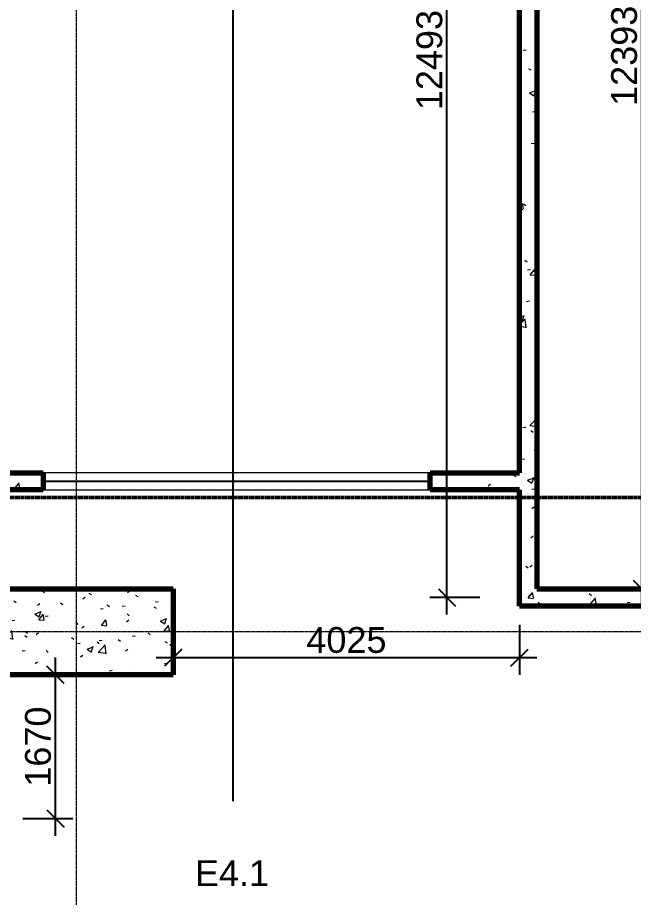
# Model space of a CAD drawing. Header units: millimetres. Extents: x -920221 to -841619, y -18676 to 22445.
# Drawn here: x -893566 to -886408, y 491 to 10719 of the extents above; entities that cross this region are included whole.
import ezdxf
from ezdxf.xclip import XClip

# ---------------------------------------------------------------- set-up
doc = ezdxf.new("R2010")
doc.units = ezdxf.units.MM
doc.header["$XCLIPFRAME"] = 0
doc.linetypes.add('DPA_Grid _ Level 100', pattern=[10, 5.5, -1.6, 1.3, -1.6])
for name, color, linetype, lineweight in [('A-ANNO-DIMS', 1, 'Continuous', 9), ('A-COLS', 5, 'Continuous', 70), ('A-COLS-E', 1, 'Continuous', 35), ('A-DOOR-E', 2, 'Continuous', 25), ('A-ROOM-IDEN', 3, 'Continuous', 25), ('A-WALL', 5, 'Continuous', 35), ('A-WALL-PATT', 1, 'Continuous', 9), ('G-ANNO-SECL', 3, 'Continuous', 9), ('S-GRID', 251, 'Continuous', 9), ('WALL-E', 2, 'Continuous', 9)]:
    doc.layers.add(name, color=color, linetype=linetype, lineweight=lineweight)
doc.styles.add('Arial_2', font='arial.ttf', dxfattribs={"height": 300})
doc.dimstyles.new('DPA-DIM-3_0_T-T', dxfattribs={"dimscale": 304.8, "dimtxt": 306.07782, "dimasz": 0.656168, "dimexe": 0.656168, "dimexo": 0.0625, "dimgap": 0.164042, "dimtad": 1, "dimdec": 0, "dimzin": 0, "dimdsep": 46, "dimtxsty": 'Arial_2', "dimblk1": 'OBLIQUE', "dimblk2": 'OBLIQUE', "dimsah": 1, "dimcen": 0.09, "dimdle": 0.656168, "dimadec": 8, "dimazin": 0, "dimtfac": 1, "dimtdec": 4, "dimtix": 1, "dimtmove": 0, "dimatfit": 3, "dimfxl": 1.312336, "dimfxlon": 1, "dimtvp": 1, "dimtolj": 1, "dimtzin": 0, "dimarcsym": 2})
pattern_1 = [(50, (0, 0), (728.7365, -63.75582), [76.2, -838.2]), (355, (0, 0), (-140.9716, 764.2276), [60.96, -670.56]), (100.451, (60.7, -5.3), (587.77, 700.46675), [64.76, -712.36]), (46.184, (0, 203.2), (1084.3162, -168.171), [114.3, -1257.3]), (96.636, (90.4, 189.2), (949.6099, 989.7098), [97.14, -1068.54]), (351.184, (0, 203.2), (949.6206, 989.7012), [91.44, -1005.84]), (21, (101.6, 152.4), (606.45787, -409.06057), [76.2, -838.2]), (326, (101.6, 152.4), (247.20834, 736.7529), [60.96, -670.56]), (71.451, (152.14, 118.3), (853.66825, 327.68547), [64.76, -712.36]), (37.5, (0, 0), (12.35469, 338.22012), [33.528, -628.904, 33.528, -647.192, -673.1]), (37.5, (0, 0), (12.35469, 338.22012), [-1343.152, 33.528, -639.572]), (7.5, (0, 0), (267.27887, 400.72213), [33.528, -354.584, 33.528, -613.664, -256.54]), (7.5, (0, 0), (267.27887, 400.72213), [-1035.304, 33.528, -223.012]), (327.5, (-226.57, 0), (542.36333, -22.915345), [33.528, -220.472, 33.528, -758.952, -1051.56]), (327.5, (-226.57, 0), (542.36333, -22.915345), [-1046.48, 33.528, -1018.032]), (317.5, (-328.17, 0), (592.51696, 101.7071), [33.528, -296.672, 33.528, -492.76, -746.76]), (317.5, (-328.17, 0), (592.51696, 101.7071), [-856.488, 33.528, -713.232])]

# ---------------------------------------------------------------- blocks, each defined once
blk = doc.blocks.new('vent_grill - vent_grill H4500xW4500-9404040-4280-01 ENLARGED LOWER PLATFORM LEVEL - REFLECTED CEILING PLAN - SHEET 1')
at = {"layer": 'A-DOOR-E'}
blk.add_line((-2250, 0), (2250, 0), dxfattribs=at)
blk = doc.blocks.new('_Oblique')
at = {"color": 0, "linetype": 'ByBlock', "lineweight": -2}
blk.add_line((-0.5, -0.5), (0.5, 0.5), dxfattribs=at)
blk = doc.blocks.new('*D212')
at = {"layer": 'A-ANNO-DIMS', "color": 0, "lineweight": -2, "transparency": 16777216}
for p, q in [((-33075, 81), (-33075, -500)), ((-29050, 81), (-29050, -500)), ((-33275, -300), (-28850, -300))]:
    blk.add_line(p, q, dxfattribs=at)
at = {"layer": 'Defpoints', "color": 0, "transparency": 16777216}
for p in [(-33075, 100), (-29050, 100), (-29050, -300)]:
    blk.add_point(p, dxfattribs=at)
at = {"layer": 'A-ANNO-DIMS', "color": 0, "lineweight": -2, "transparency": 16777216, "xscale": 200, "yscale": 200, "zscale": 200, "rotation": 180}
blk.add_blockref('_Oblique', (-33075, -300), dxfattribs=at)
at = {"layer": 'A-ANNO-DIMS', "color": 0, "lineweight": -2, "transparency": 16777216, "xscale": 200, "yscale": 200, "zscale": 200}
blk.add_blockref('_Oblique', (-29050, -300), dxfattribs=at)
at = {"layer": 'A-ANNO-DIMS', "color": 0, "transparency": 16777216, "insert": (-31062, -97), "char_height": 300, "width": 1107.53, "attachment_point": 5, "style": 'Arial_2'}
blk.add_mtext('\\A1;4025', dxfattribs=at)
blk = doc.blocks.new('*D213')
at = {"layer": 'A-ANNO-DIMS', "color": 0, "lineweight": -2, "transparency": 16777216}
for p, q in [((-27628, 300), (-27628, 13093)), ((-28009, 12893), (-27428, 12893)), ((-28009, 500), (-27428, 500))]:
    blk.add_line(p, q, dxfattribs=at)
at = {"layer": 'Defpoints', "color": 0, "transparency": 16777216}
for p in [(-28028, 12893), (-27628, 12893), (-28028, 500)]:
    blk.add_point(p, dxfattribs=at)
at = {"layer": 'A-ANNO-DIMS', "color": 0, "lineweight": -2, "transparency": 16777216, "xscale": 200, "yscale": 200, "zscale": 200}
for p, rotation in [((-27628, 12893), 90), ((-27628, 500), 270)]:
    blk.add_blockref('_Oblique', p, dxfattribs=dict(at, rotation=rotation))
at = {"layer": 'A-ANNO-DIMS', "color": 0, "transparency": 16777216, "insert": (-27832, 6696), "char_height": 300, "width": 1384.41, "attachment_point": 5, "rotation": 90, "style": 'Arial_2'}
blk.add_mtext('\\A1;12393', dxfattribs=at)
blk = doc.blocks.new('*D218')
at = {"layer": 'A-ANNO-DIMS', "color": 0, "lineweight": -2, "transparency": 16777216}
for p, q in [((-29893, 200), (-29893, 13093)), ((-30274, 12893), (-29693, 12893)), ((-29512, 400), (-30093, 400))]:
    blk.add_line(p, q, dxfattribs=at)
at = {"layer": 'Defpoints', "color": 0, "transparency": 16777216}
for p in [(-30293, 12893), (-29893, 12893), (-29493, 400)]:
    blk.add_point(p, dxfattribs=at)
at = {"layer": 'A-ANNO-DIMS', "color": 0, "lineweight": -2, "transparency": 16777216, "xscale": 200, "yscale": 200, "zscale": 200}
for p, rotation in [((-29893, 12893), 90), ((-29893, 400), 270)]:
    blk.add_blockref('_Oblique', p, dxfattribs=dict(at, rotation=rotation))
at = {"layer": 'A-ANNO-DIMS', "color": 0, "transparency": 16777216, "insert": (-30096, 6646), "char_height": 300, "width": 1384.41, "attachment_point": 5, "rotation": 90, "style": 'Arial_2'}
blk.add_mtext('\\A1;12493', dxfattribs=at)
blk = doc.blocks.new('*D246')
at = {"layer": 'A-ANNO-DIMS', "color": 0, "lineweight": -2, "transparency": 16777216}
for p, q in [((-34443, -2370), (-34443, -300)), ((-34824, -500), (-34243, -500)), ((-34824, -2170), (-34243, -2170))]:
    blk.add_line(p, q, dxfattribs=at)
at = {"layer": 'Defpoints', "color": 0, "transparency": 16777216}
for p in [(-34843, -500), (-34443, -500), (-34843, -2170)]:
    blk.add_point(p, dxfattribs=at)
at = {"layer": 'A-ANNO-DIMS', "color": 0, "lineweight": -2, "transparency": 16777216, "xscale": 200, "yscale": 200, "zscale": 200}
for p, rotation in [((-34443, -500), 90), ((-34443, -2170), 270)]:
    blk.add_blockref('_Oblique', p, dxfattribs=dict(at, rotation=rotation))
at = {"layer": 'A-ANNO-DIMS', "color": 0, "transparency": 16777216, "insert": (-34646, -1335), "char_height": 300, "width": 1107.53, "attachment_point": 5, "rotation": 90, "style": 'Arial_2'}
blk.add_mtext('\\A1;1670', dxfattribs=at)
blk = doc.blocks.new('vent_grill - vent_grill H4500xW4500-9404040-4180-01 LOWER PLATFORM LEVEL - REFLECTED CEILING PLAN')
at = {"layer": 'A-DOOR-E'}
blk.add_line((-2250, 0), (2250, 0), dxfattribs=at)
blk = doc.blocks.new('C-1-PP19-AR-4180-01-B_20250908-040939_EXDOWNLIGHT')
at = {"layer": 'A-DOOR-E'}
blk.add_blockref('vent_grill - vent_grill H4500xW4500-9404040-4180-01 LOWER PLATFORM LEVEL - REFLECTED CEILING PLAN', (-146338, 1750), dxfattribs=at)
blk = doc.blocks.new('*U192')
at = {"layer": 'S-GRID', "linetype": 'DPA_Grid _ Level 100'}
for p, q in [((-34200, -21384.7), (-34200, 16961.2)), ((12525, 0), (-60212.9, 0))]:
    blk.add_line(p, q, dxfattribs=at)
at = {"layer": 'A-ANNO-DIMS'}
for base, p1, p2, override, picture, middle in [((-29893.2, 12893), (-29493.2, 400), (-30293.2, 12893), {"dimpost": '<>', "dimfxl": 12518.585954}, '*D218', (-30096.5, 6646.5)), ((-27628.3, 12893), (-28028.3, 500), (-28028.3, 12893), {"dimpost": '<>', "dimfxl": 12392.998011}, '*D213', (-27831.6, 6696.5)), ((-34442.9, -500), (-34842.9, -2170), (-34842.9, -500), {"dimpost": '<>', "dimfxl": 1670.002995}, '*D246', (-34646.1, -1335))]:
    dim = blk.add_linear_dim(base=base, p1=p1, p2=p2, angle=90, dimstyle='DPA-DIM-3_0_T-T', override=override, dxfattribs=at)
    dim.commit()
    dim.dimension.update_dxf_attribs({"geometry": picture, "text_midpoint": middle})
dim = blk.add_linear_dim(base=(-29050, -299.8), p1=(-33075, 100.2), p2=(-29050, 100.2), dimstyle='DPA-DIM-3_0_T-T', override={"dimpost": '<>', "dimfxl": 4024.999993}, dxfattribs=at)
dim.commit()
dim.dimension.update_dxf_attribs({"geometry": '*D212', "text_midpoint": (-31062.5, -96.7)})

msp = doc.modelspace()

# ---------------------------------------------------------------- hatches: boundary and pattern name
at = {"layer": 'A-COLS-E', "lineweight": 9}
h = msp.add_hatch(dxfattribs=at)
h.set_pattern_fill('FP_1', color=256, style=0, pattern_type=2)
h.set_pattern_definition(pattern_1)
h.paths.add_polyline_path([(-891757, 3079), (-891757, 4079), (-894007, 4079), (-894007, 3079)])
at = {"layer": 'A-WALL-PATT', "lineweight": 9}
h = msp.add_hatch(dxfattribs=at)
h.set_pattern_fill('FP_1', color=256, style=0, pattern_type=2)
h.set_pattern_definition(pattern_1)
h.paths.add_polyline_path([(-887532, 4079), (-887532, 12394), (-887732, 12394), (-887732, 4079)])
h = msp.add_hatch(dxfattribs=at)
h.set_pattern_fill('FP_1', color=256, style=0, pattern_type=2)
h.set_pattern_definition(pattern_1)
h.paths.add_polyline_path([(-887732, 5229), (-887732, 5429), (-888770, 5429), (-888770, 5229)])
h.paths.add_polyline_path([(-893270, 5229), (-893270, 5429), (-894307, 5429), (-894307, 5229)])
h = msp.add_hatch(dxfattribs=at)
h.set_pattern_fill('FP_1', color=256, style=0, pattern_type=2)
h.set_pattern_definition(pattern_1)
h.paths.add_polyline_path([(-884562, 3879), (-884562, 4079), (-887732, 4079), (-887732, 3879), (-885640, 3879)])

# ---------------------------------------------------------------- linework, layer by layer
at = {"layer": 'A-COLS'}
for p, q in [((-894007, 4079), (-891757, 4079)), ((-891757, 4079), (-891757, 3079)), ((-891757, 3079), (-894007, 3079))]:
    msp.add_line(p, q, dxfattribs=at)
at = {"layer": 'A-ROOM-IDEN'}
msp.add_line((-891065, 13941), (-891065, 1610), dxfattribs=at)
at = {"layer": 'A-WALL', "color": 7, "lineweight": 70}
for p, q in [((-887732, 5429), (-887732, 12394)), ((-887532, 12194), (-887532, 4079)), ((-894307, 5429), (-893270, 5429)), ((-893270, 5429), (-893270, 5329)), ((-888770, 5429), (-887732, 5429)), ((-888770, 5329), (-888770, 5429)), ((-893270, 5329), (-893270, 5229)), ((-888770, 5229), (-888770, 5329)), ((-893270, 5229), (-894307, 5229)), ((-887732, 5229), (-888770, 5229)), ((-887732, 4079), (-887732, 5229)), ((-887732, 3879), (-887732, 4079)), ((-887532, 4079), (-884562, 4079)), ((-884562, 3879), (-887732, 3879))]:
    msp.add_line(p, q, dxfattribs=at)
at = {"layer": 'G-ANNO-SECL', "linetype": 'DPA_Grid _ Level 100', "lineweight": 50}
msp.add_line((-918384, 5140), (-844554, 5140), dxfattribs=at)
at = {"layer": 'WALL-E'}
for p, q in [((-888770, 5429), (-893270, 5429)), ((-893270, 5429), (-893270, 5229)), ((-888770, 5229), (-888770, 5429)), ((-893270, 5229), (-888770, 5229))]:
    msp.add_line(p, q, dxfattribs=at)

# ---------------------------------------------------------------- block references
msp.add_blockref('*U192', (-858682, 3579))
ref = msp.add_blockref('C-1-PP19-AR-4180-01-B_20250908-040939_EXDOWNLIGHT', (-744682, 3579))
XClip(ref).set_block_clipping_path([(-170955.0000000005, -10980.0029952963), (-101439.2544794675, 14393.0014498747)])
at = {"layer": 'A-DOOR-E'}
msp.add_blockref('vent_grill - vent_grill H4500xW4500-9404040-4280-01 ENLARGED LOWER PLATFORM LEVEL - REFLECTED CEILING PLAN - SHEET 1', (-891020, 5329), dxfattribs=at)

# ---------------------------------------------------------------- texts
at = {"layer": 'A-ROOM-IDEN', "lineweight": 9, "insert": (-891505, 923), "char_height": 300, "width": 1066.24, "attachment_point": 1, "style": 'Arial_2'}
msp.add_mtext('E4.1', dxfattribs=at)

doc.saveas('drawing.dxf')
